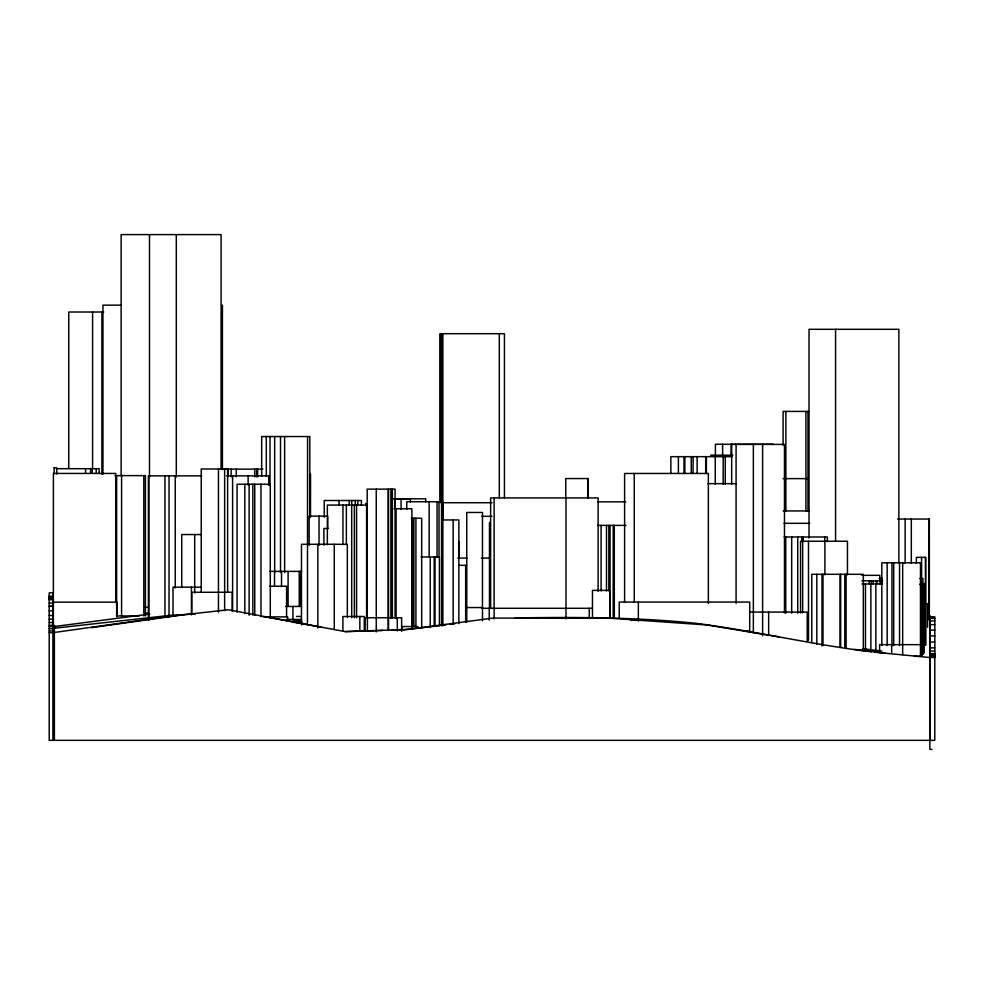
<?xml version="1.0" encoding="UTF-8"?>
<svg xmlns="http://www.w3.org/2000/svg" width="984" height="984" viewBox="0 0 984 984"><rect width="100%" height="100%" fill="white"/><g stroke="black" fill="none" stroke-linecap="round" stroke-linejoin="round"><path stroke-width="1.48" d="M929.843 616.907L929.843 615.873L929.843 749.402L932.008 749.402M53.087 627.657L55.362 626.402L149.789 614.053M53.21 626.783L55.362 626.39M631.138 620.437L636.906 619.514M91.401 627.657L183.885 614.705M52.607 632.712L169.838 616.267L228.3 609.773L345.224 631.605L382.702 630.498M52.988 628.382L169.838 615.394L195.435 613.967M439.663 625.639L403.686 629.883L391.693 630.24M442.665 625.283L445.666 624.926M450.155 624.397L454.657 623.868M514.62 618.382L520.61 617.866C579.121 616.943 637.73 617.362 695.995 623.29C754.777 630.978 812.538 644.668 871.381 651.875M345.224 631.605L408.286 629.342L492.677 618.112L608.309 618.112L706.869 624.963L779.266 636.931M121.18 305.138L102.951 305.138L102.951 474.19M103.75 312.014L68.769 312.014L68.769 468.261M808.688 411.41L783.104 411.41L783.104 445.112M773.313 444.251L715.405 444.251L715.405 456.465M710.694 455.223L732.871 455.223M732.121 456.662L670.867 456.662L670.867 473.464M54.059 467.818L56.715 467.818L56.715 473.968M56.617 468.704L99.163 468.704L99.163 473.279M221.695 469.147L262.851 469.147M114.956 475.616L145.411 475.616L145.411 615.935M201.745 475.862L148.412 475.862L148.412 617.165M226.677 475.862L269.05 475.862L269.05 485.075M783.104 478.618L807.975 478.618M707.828 483.661L736.081 483.661M394.289 498.814L425.703 498.814L425.703 501.877M393.563 498.888L410.414 498.888L410.414 501.938M442.862 501.729L406.749 501.729L406.749 509.392M597.768 501.828L625.713 501.828M442.862 502.713L492.049 502.713M365.63 503.574L366.601 503.574M366.614 505.063L327.352 505.063L327.352 544.644M394.018 508.765L411.878 508.765L411.878 627.731M783.301 510.93L809.377 510.93M481.606 516.317L491.902 516.317M411.275 518.224L421.681 518.224L421.681 628.247M897.531 519.048L929.339 519.048L929.339 616.488M442.517 519.946L458.851 519.946L458.851 623.647M784.051 523.316L809.77 523.316M597.632 525.382L626.009 525.382M328.287 528.469L323.884 528.469L323.884 545.271M200.945 534.546L181.745 534.546L181.745 587.596M784.15 536.993L827.359 536.993L827.359 541.569M421.017 556.956L439.405 556.956L439.405 625.763M457.818 558.076L467.019 558.076M481.348 558.076L488.987 558.076M458.569 565.333L466.687 565.333M269.764 571.384L301.547 571.384M861.75 575.332L879.819 575.332L879.819 581.433M879.093 578.494L882.07 578.494M919.892 578.494L922.906 578.494L922.906 654.458L921.344 654.594M861.886 580.831L882.611 580.831M921.073 583.647L924.087 583.647L924.087 652.269M862.033 583.955L881.861 583.955M919.856 584.299L922.906 584.299M921.344 584.447L922.5 584.447M920.04 584.656L922.303 584.656L922.303 654.803L922.094 584.656M269.714 586.23L286.578 586.23L286.578 616.734M200.81 587.153L173.012 587.153L173.012 614.926M49.2 596.193L52.915 596.193M49.2 596.882L52.915 596.882M49.2 597.78L52.915 597.78M49.2 598.579L52.915 598.579M49.2 599.158L52.915 599.158M49.2 599.699L52.915 599.699M53.37 602.159L117.047 602.159L117.047 616.771M49.2 603.044L52.915 603.044M926.067 603.881L928.982 603.881M49.2 605.984L52.915 605.984M49.2 606.39L52.915 606.39M285.631 606.464L301.694 606.464M145.128 607.288L148.375 607.288M466.76 607.546L482.48 607.546M481.643 608.297L592.245 608.297M49.2 610.941L52.915 610.941M749.71 612.085L807.224 612.085L807.224 641.322M145.411 613.13L148.375 613.13M49.2 615.492L52.915 615.492M139.359 615.935L116.641 615.935L116.641 475.616M296.492 616.451L301.079 616.451M263.232 616.894L287.697 616.894L287.697 621.273M929.757 618.333L934.8 618.333M49.2 619.108L52.915 619.108M286.233 619.489L300.993 619.489M294.204 620.978L301.756 620.978M929.757 620.953L934.8 620.953M294.314 622.429L302.088 622.429M49.2 622.54L52.915 622.54M929.757 624.668L934.8 624.668M49.2 625.295L52.915 625.295M49.2 626.513L54.378 626.513M417.831 626.525L401.792 626.525L401.792 630.904M49.2 628.665L54.378 628.665M929.757 630.104L934.8 630.104M49.2 630.953L54.378 630.953M745.134 631.285L749.71 631.285M49.2 632.675L54.378 632.675M929.757 635.91L934.8 635.91M929.757 642.048L934.8 642.048M921.393 644.643L879.598 644.643L879.598 651.949M922.844 645.049L925.415 645.049L925.415 557.362M929.757 647.866L934.8 647.866M860.446 650.301L863.325 650.301L863.325 574.299L811.775 574.299L811.775 642.7M929.757 651.101L934.8 651.101M922.537 653.794L923.668 653.794L923.668 583.647M929.757 653.671L934.8 653.671M929.757 654.323L934.8 654.323M929.757 654.926L934.8 654.926M929.757 655.565L934.8 655.565M929.757 656.094L934.8 656.094M914.407 656.34L921.393 656.34L921.295 562.799L881.824 562.799L881.824 645.602M929.757 656.722L934.8 656.722M929.757 657.509L934.8 657.509M881.984 651.15L862.636 648.714M874.382 652.171L929.843 657.509M854.247 649.354L885.403 653.228M267.992 617.3L320.981 627.152M878.774 652.232L864.69 649.219M929.757 740.337L929.757 616.808L934.8 616.808L934.8 740.337L49.2 740.337L49.2 592.835L52.915 592.835L52.915 740.337M929.191 519.048L928.982 619.957M927.592 603.881L927.592 627.263M925.735 645.049L925.735 557.362L916.375 557.362L916.375 563.414M923.361 583.647L923.361 653.794M922.537 583.647L922.5 654.594M921.565 557.362L921.565 578.531M920.975 562.799L920.876 656.34M920.458 562.799L920.458 656.34M911.319 519.048L911.319 563.205M905.132 519.048L905.132 563.205M902.672 562.799L902.672 654.803M899.536 562.799L899.536 645.602M898.872 562.577L898.872 329.296L809.02 329.296L809.02 538.027M893.706 562.799L893.706 645.602M891.959 562.799L891.959 645.602M891.676 644.643L891.676 653.413M887.162 562.799L887.162 645.602M882.107 580.831L882.107 583.881M881.971 578.494L881.971 581.544M880.09 580.831L880.09 583.881M876.929 580.831L876.929 583.881M876.387 580.831L876.387 583.881M875.846 583.955L875.846 651.064M873.214 580.831L873.214 583.881M871.357 580.831L871.357 583.881M870.865 583.955L870.865 649.538M869.278 580.831L869.278 583.881M865.477 583.955L865.477 649.538M847.458 574.791L847.458 541.237L800.558 541.237L800.558 612.909M846.092 574.299L846.092 647.263M844.801 574.299L844.801 647.263M840.668 574.299L840.668 647.263M840.004 574.299L840.004 647.263M835.564 329.296L835.564 541.089M824.899 541.237L824.899 574.791M824.715 536.993L824.715 541.569M822.981 574.299L822.981 645.738M822.009 574.299L822.009 645.738M816.831 574.299L816.831 644.225M808.491 541.237L808.491 640.363M807.975 411.41L807.975 510.991M805.921 411.41L805.921 510.991M803.264 536.993L803.264 541.569M802.661 541.237L802.661 612.909M801.788 536.993L801.788 541.569M797.729 536.993L797.729 613.253M791.689 536.993L791.689 613.253M785.872 411.41L785.872 510.991M785.761 536.993L785.761 613.253M784.469 612.835L784.469 444.411L731.678 444.411L731.678 484.226M768.652 612.085L768.652 635.467M762.612 444.411L762.612 635.812M753.363 444.411L753.363 632.749M749.71 632.552L749.71 602.06L619.207 602.06L619.207 618.136M736.081 444.411L736.081 603.413M731.1 444.251L731.1 456.465M725.245 456.662L725.245 484.153M723.191 456.662L723.166 484.153M722.613 444.251L722.613 456.465M715.257 456.662L715.257 484.153M708.357 603.413L708.357 473.464L624.606 473.464L624.606 602.442M706.377 456.662L706.377 473.464M705.688 456.662L705.688 473.464M697.127 456.662L697.127 473.464M693.068 456.662L693.068 473.464M691.26 456.662L691.26 473.464M684.839 456.662L684.839 473.464M683.991 456.662L683.991 473.464M678.394 456.662L678.394 473.464M638.345 602.06L638.345 621.064M634.262 473.464L634.262 602.442M614.299 525.382L614.299 618.407M613.192 525.382L613.192 618.407M610.043 525.382L610.043 618.407M609.773 618.161L609.773 590.388L592.466 590.388L592.466 618.161M608.85 525.382L608.85 590.953M606.501 525.382L606.501 590.953M601.089 525.382L601.089 590.953M598.124 591.322L598.124 497.916L490.61 497.916L490.61 608.161M589.244 608.297L589.244 618.53M587.952 498.371L587.952 478.556L565.751 478.556L565.751 498.371M587.792 478.556L587.792 498.371M565.997 497.916L565.997 618.887M504.435 497.879L504.435 333.687L440.106 333.687L440.106 502.48M499.294 333.687L499.294 497.879M494.116 497.916L494.116 618.887M489.478 522.406L489.478 608.961M489.245 608.297L489.245 619.994M482.48 620.707L482.48 512.467L466.76 512.467L466.76 622.159M465.653 565.333L465.653 622.072M458.692 541.397L458.692 558.285M453.157 519.946L453.157 623.647M442.972 502.713L442.972 519.454M442.862 333.687L442.862 625.861M441.877 333.687L441.877 502.48M441.545 501.729L441.545 625.861M441.115 333.687L441.115 502.48M440.451 333.687L440.451 502.48M439.012 501.729L439.012 556.907M437.044 501.729L437.044 556.907M435.014 556.956L435.014 625.763M434.19 556.956L434.19 625.763M430.242 556.956L430.242 627.288M429.159 501.729L429.159 556.907M415.924 518.224L415.924 626.71M413.907 518.224L413.907 626.71M412.505 518.224L412.505 626.71M401.632 630.904L401.632 617.755L365.162 617.755L365.162 630.904M401.066 498.888L401.066 509.577M397.29 617.755L397.29 630.904M396.109 508.765L396.109 618.579M395.076 618.112L395.076 489.134L367.18 489.134L367.18 618.112M394.768 498.888L394.768 509.577M392.37 489.134L392.37 618.112M390.894 489.134L390.894 618.112M388.557 489.134L388.557 630.387M388.188 489.134L388.188 630.387M376.257 489.134L376.257 631.925M367.401 617.755L367.401 630.904M366.589 505.063L366.589 617.718M364.277 631.113L364.277 616.501L342.899 616.501L342.899 631.113M361.411 505.087L361.411 500.499L324.24 500.499L324.24 517.301M359.849 616.501L359.849 631.113M357.77 500.499L357.77 505.087M356.577 505.063L356.577 617.718M355.236 500.499L355.236 505.087M354.375 505.063L354.375 617.718M351.755 500.499L351.755 505.087M351.694 505.063L351.694 617.718M349.258 500.499L349.258 505.087M347.34 617.362L347.34 544.287L301.473 544.287L301.473 624.975M346.368 505.063L346.368 544.644M342.949 505.063L342.949 544.644M339.037 500.499L339.037 505.087M334.265 544.287L334.265 629.539M327.746 528.408L327.746 516.133L309.124 516.133L309.124 545.296M319.025 516.133L319.025 545.296M317.857 544.287L317.857 628.026M310.513 474.042L310.513 516.797M309.825 517.547L309.825 436.539L261.683 436.539L261.683 476.281M307.574 436.539L307.463 624.975M300.907 571.384L300.907 606.255M299.234 571.384L299.234 606.255M293.872 619.489L293.872 622.54M292.925 606.464L292.925 620.043M288.091 571.384L288.091 606.255M284.622 436.539L284.622 572.565M281.535 571.384L281.535 586.55M280.514 436.539L280.514 572.565M274.659 436.539L274.659 572.565M274.524 571.384L274.524 586.55M270.293 618.223L270.293 484.239L237.058 484.239L237.058 612.134M270.034 436.539L270.034 483.919M268.853 475.862L268.853 485.075M266.32 436.539L266.32 476.281M260.969 484.239L260.969 616.697M257.623 469.147L257.623 476.809M256.652 469.147L256.652 476.809M254.758 484.239L254.758 615.172M254.708 469.147L254.708 476.809M252.851 484.239L252.851 615.172M249.112 484.239L249.112 615.172M248.128 475.862L248.128 485.075M244.832 484.239L244.832 613.647M236.283 469.147L236.283 476.809M232.605 475.862L232.605 611.015M232.199 611.261L232.199 592.27L191.806 592.27L191.806 614.188M231.129 469.147L231.129 476.809M227.956 469.147L227.956 476.809M227.624 592.294L227.624 468.987L201.228 468.987L201.228 592.294M224.647 468.987L224.647 610.572M222.421 305.138L222.421 469.577M221.093 469.331L221.093 234.598L121.13 234.598L121.13 475.469M218.46 468.987L218.46 612.085M194.684 534.546L194.684 593.008M191.425 587.153L191.425 614.926M176.308 234.598L176.308 477.006M175.25 475.862L175.25 587.977M169.027 475.862L169.027 617.165M164.955 475.862L164.955 617.165M149.494 234.598L149.494 477.006M148.892 475.862L148.892 620.227M143.799 475.616L143.799 615.935M121.585 475.616L121.585 615.935M115.718 602.405L115.718 473.439L53.394 473.439L53.37 625.541M101.893 312.014L101.893 474.386M96.211 468.704L96.211 473.279M92.582 312.014L92.582 468.261M92.213 468.704L92.213 473.279M90.577 468.704L90.577 473.279M85.559 468.704L85.559 473.279M54.378 625.295L54.378 740.337M54.206 467.818L54.059 473.968"/></g></svg>
